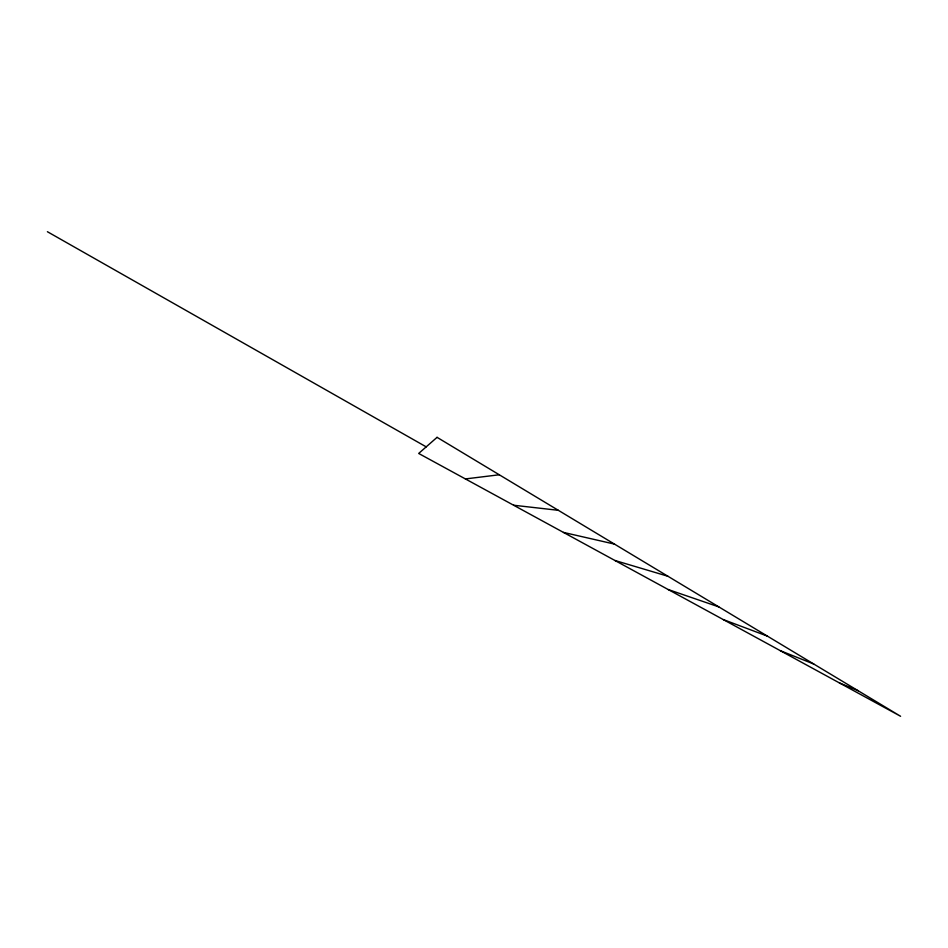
<?xml version="1.0" encoding="UTF-8"?>
<svg xmlns="http://www.w3.org/2000/svg" width="948" height="948" viewBox="0 0 948 948"><rect width="100%" height="100%" fill="white"/><g stroke="black" fill="none" stroke-linecap="round" stroke-linejoin="round"><path stroke-width="1.42" d="M465.409 478.93L499.276 474.77M513.65 505.237L558.325 510.308M563.467 532.409L614.47 544.093M614.956 560.493L667.902 576.254M668.198 589.538L718.821 606.898M723.288 619.577L767.394 636.132M780.311 650.684L813.799 664.05M839.371 682.892L858.153 690.736M47.4 231.715L426.209 446.864M437.064 437.336L418.684 453.452L900.6 716.285L437.064 437.336"/></g></svg>
